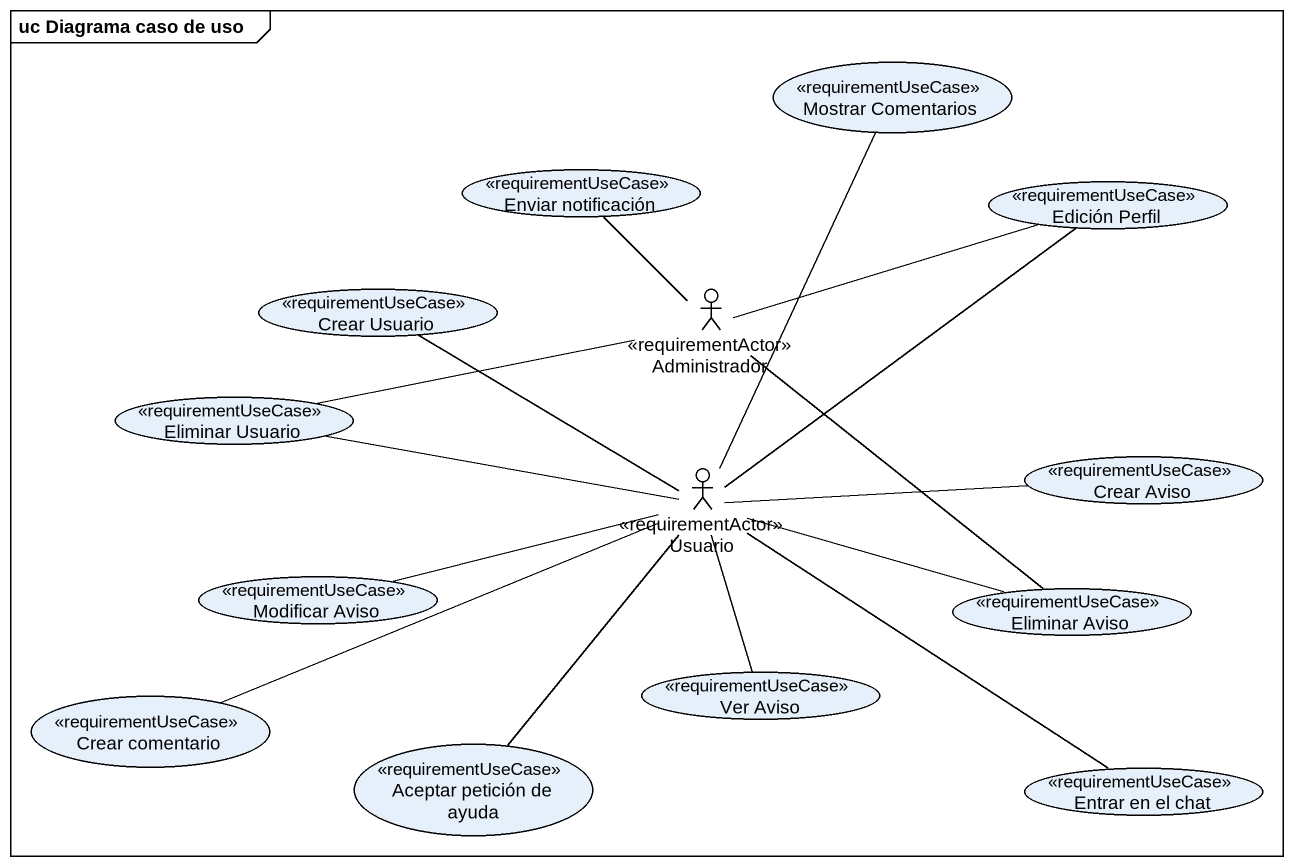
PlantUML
@startuml
mainframe uc Diagrama caso de uso
usecase "Mostrar Comentarios" as Mostrar_Comentarios <<requirementUseCase>>
usecase "Enviar notificación" as Enviar_notificación <<requirementUseCase>>
usecase "Edición Perfil" as Edición_Perfil <<requirementUseCase>>
usecase "Crear Usuario" as Crear_Usuario <<requirementUseCase>>
actor Administrador <<requirementActor>>
usecase "Eliminar Usuario" as Eliminar_Usuario <<requirementUseCase>>
actor Usuario <<requirementActor>>
usecase "Crear Aviso" as Crear_Aviso <<requirementUseCase>>
usecase "Modificar Aviso" as Modificar_Aviso <<requirementUseCase>>
usecase "Eliminar Aviso" as Eliminar_Aviso <<requirementUseCase>>
usecase "Crear comentario" as Crear_comentario <<requirementUseCase>>
usecase "Ver Aviso" as Ver_Aviso <<requirementUseCase>>
usecase "Aceptar petición de ayuda" as Aceptar_petición_de_ayuda <<requirementUseCase>>
usecase "Entrar en el chat" as Entrar_en_el_chat <<requirementUseCase>>
Mostrar_Comentarios -- Usuario
Enviar_notificación -- Administrador
Crear_Usuario -right- Usuario
Administrador -right- Edición_Perfil
Eliminar_Usuario -right- Administrador
Eliminar_Usuario -right- Usuario
Usuario -up- Edición_Perfil
Crear_Aviso -left- Usuario
Modificar_Aviso -right- Usuario
Eliminar_Aviso -up- Administrador
Eliminar_Aviso -left- Usuario
Crear_comentario -right- Usuario
Ver_Aviso -up- Usuario
Aceptar_petición_de_ayuda -up- Usuario
Entrar_en_el_chat -up- Usuario
@enduml
